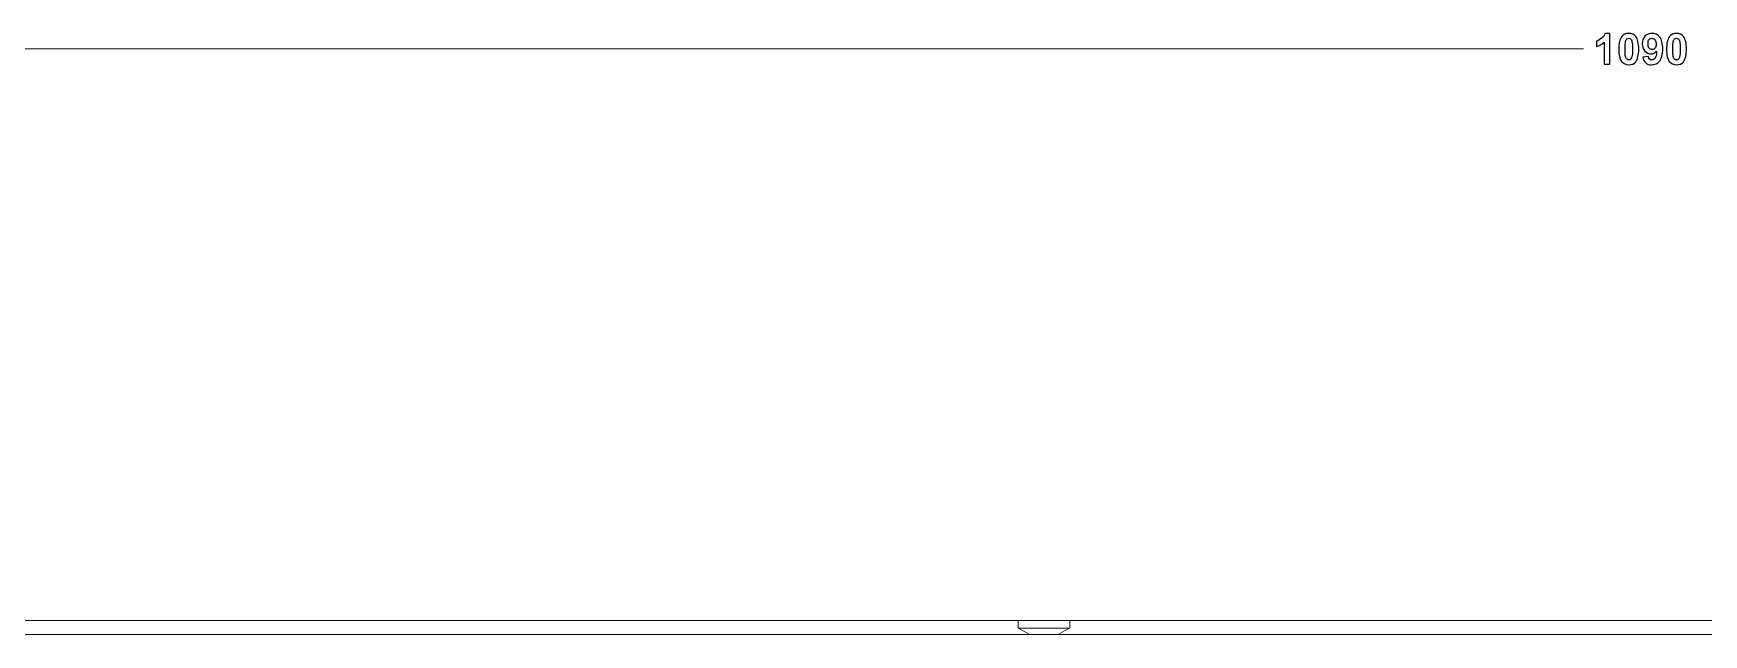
# Model space of a CAD drawing. Header units: centimetres. Extents: x -84 to 84, y -59 to 59.
# Drawn here: x -37.98 to -2.28, y 16.93 to 29.78 of the extents above; entities that cross this region are included whole.
import ezdxf

# ---------------------------------------------------------------- set-up
doc = ezdxf.new("R2010")
doc.units = ezdxf.units.CM
doc.header["$MEASUREMENT"] = 0
doc.layers.add('layer 1', color=7, linetype='Continuous')

msp = doc.modelspace()

# ---------------------------------------------------------------- linework, layer by layer
at = {"layer": 'layer 1', "color": 155}
for points, knots in [([(-4.27741, 29.12283), (-4.27741, 29.12283), (-4.40307, 29.12283), (-4.40307, 29.12283), (-4.40307, 29.12283), (-4.40307, 29.12283), (-4.40307, 29.59826), (-4.40307, 29.59826), (-4.40307, 29.59826), (-4.44893, 29.55515), (-4.50305, 29.5232), (-4.56542, 29.50256), (-4.56542, 29.50256), (-4.56542, 29.50256), (-4.56542, 29.61721), (-4.56542, 29.61721), (-4.56542, 29.61721), (-4.53255, 29.62791), (-4.49693, 29.64824), (-4.45856, 29.67836), (-4.45856, 29.67836), (-4.42004, 29.70832), (-4.39375, 29.74333), (-4.37938, 29.78323), (-4.37938, 29.78323), (-4.37938, 29.78323), (-4.27741, 29.78323), (-4.27741, 29.78323), (-4.27741, 29.78323), (-4.27741, 29.78323), (-4.27741, 29.12283), (-4.27741, 29.12283)], [0, 0, 0, 0, 0.11111111, 0.11111111, 0.11111111, 0.11111111, 0.22222222, 0.22222222, 0.22222222, 0.22222222, 0.33333333, 0.33333333, 0.33333333, 0.33333333, 0.44444444, 0.44444444, 0.44444444, 0.44444444, 0.55555556, 0.55555556, 0.55555556, 0.55555556, 0.66666667, 0.66666667, 0.66666667, 0.66666667, 0.77777778, 0.77777778, 0.77777778, 0.77777778, 1, 1, 1, 1]), ([(-3.87597, 29.78323), (-3.81238, 29.78323), (-3.7627, 29.76045), (-3.72677, 29.7149), (-3.72677, 29.7149), (-3.68412, 29.66109), (-3.66272, 29.57166), (-3.66272, 29.44691), (-3.66272, 29.44691), (-3.66272, 29.32233), (-3.68427, 29.23274), (-3.72723, 29.17832), (-3.72723, 29.17832), (-3.76285, 29.13338), (-3.81238, 29.11091), (-3.87597, 29.11091), (-3.87597, 29.11091), (-3.93987, 29.11091), (-3.99139, 29.13552), (-4.03052, 29.18474), (-4.03052, 29.18474), (-4.06966, 29.23397), (-4.08923, 29.32187), (-4.08923, 29.44814), (-4.08923, 29.44814), (-4.08923, 29.57211), (-4.06767, 29.66139), (-4.02472, 29.71581), (-4.02472, 29.71581), (-3.9891, 29.76076), (-3.93957, 29.78323), (-3.87597, 29.78323)], [0, 0, 0, 0, 0.11111111, 0.11111111, 0.11111111, 0.11111111, 0.22222222, 0.22222222, 0.22222222, 0.22222222, 0.33333333, 0.33333333, 0.33333333, 0.33333333, 0.44444444, 0.44444444, 0.44444444, 0.44444444, 0.55555556, 0.55555556, 0.55555556, 0.55555556, 0.66666667, 0.66666667, 0.66666667, 0.66666667, 0.77777778, 0.77777778, 0.77777778, 0.77777778, 1, 1, 1, 1]), ([(-3.87597, 29.67867), (-3.89095, 29.67867), (-3.90441, 29.67377), (-3.91603, 29.66399), (-3.91603, 29.66399), (-3.9278, 29.65436), (-3.93697, 29.63693), (-3.94339, 29.61171), (-3.94339, 29.61171), (-3.95195, 29.57915), (-3.95623, 29.52411), (-3.95623, 29.44691), (-3.95623, 29.44691), (-3.95623, 29.36956), (-3.95241, 29.31652), (-3.94476, 29.28762), (-3.94476, 29.28762), (-3.93712, 29.25873), (-3.92749, 29.23947), (-3.91587, 29.22984), (-3.91587, 29.22984), (-3.90425, 29.22021), (-3.89095, 29.21547), (-3.87597, 29.21547), (-3.87597, 29.21547), (-3.86099, 29.21547), (-3.84754, 29.22036), (-3.83577, 29.23014), (-3.83577, 29.23014), (-3.82415, 29.23978), (-3.81498, 29.2572), (-3.80856, 29.28243), (-3.80856, 29.28243), (-3.8, 29.31468), (-3.79572, 29.36956), (-3.79572, 29.44691), (-3.79572, 29.44691), (-3.79572, 29.52411), (-3.79954, 29.57716), (-3.80718, 29.60605), (-3.80718, 29.60605), (-3.81483, 29.63494), (-3.82446, 29.65436), (-3.83607, 29.66399), (-3.83607, 29.66399), (-3.84769, 29.67377), (-3.86099, 29.67867), (-3.87597, 29.67867)], [0, 0, 0, 0, 0.07692308, 0.07692308, 0.07692308, 0.07692308, 0.15384615, 0.15384615, 0.15384615, 0.15384615, 0.23076923, 0.23076923, 0.23076923, 0.23076923, 0.30769231, 0.30769231, 0.30769231, 0.30769231, 0.38461538, 0.38461538, 0.38461538, 0.38461538, 0.46153846, 0.46153846, 0.46153846, 0.46153846, 0.53846154, 0.53846154, 0.53846154, 0.53846154, 0.61538462, 0.61538462, 0.61538462, 0.61538462, 0.69230769, 0.69230769, 0.69230769, 0.69230769, 0.76923077, 0.76923077, 0.76923077, 0.76923077, 0.84615385, 0.84615385, 0.84615385, 0.84615385, 1, 1, 1, 1]), ([(-3.57451, 29.27539), (-3.57451, 29.27539), (-3.45252, 29.28885), (-3.45252, 29.28885), (-3.45252, 29.28885), (-3.44962, 29.26393), (-3.44182, 29.24543), (-3.42944, 29.23351), (-3.42944, 29.23351), (-3.41705, 29.22143), (-3.40054, 29.21547), (-3.38021, 29.21547), (-3.38021, 29.21547), (-3.35438, 29.21547), (-3.33252, 29.22755), (-3.31448, 29.25155), (-3.31448, 29.25155), (-3.29644, 29.27555), (-3.28497, 29.32538), (-3.27993, 29.40075), (-3.27993, 29.40075), (-3.31157, 29.36406), (-3.35101, 29.34571), (-3.39856, 29.34571), (-3.39856, 29.34571), (-3.45007, 29.34571), (-3.49471, 29.36559), (-3.53217, 29.40549), (-3.53217, 29.40549), (-3.56962, 29.44539), (-3.58827, 29.49721), (-3.58827, 29.56111), (-3.58827, 29.56111), (-3.58827, 29.62776), (-3.56855, 29.68142), (-3.52896, 29.72208), (-3.52896, 29.72208), (-3.48936, 29.7629), (-3.43891, 29.78323), (-3.37777, 29.78323), (-3.37777, 29.78323), (-3.31127, 29.78323), (-3.25654, 29.75739), (-3.21389, 29.70588), (-3.21389, 29.70588), (-3.17124, 29.65421), (-3.14984, 29.56936), (-3.14984, 29.45104), (-3.14984, 29.45104), (-3.14984, 29.33089), (-3.172, 29.24406), (-3.21634, 29.19086), (-3.21634, 29.19086), (-3.26067, 29.13751), (-3.31845, 29.11091), (-3.38969, 29.11091), (-3.38969, 29.11091), (-3.4409, 29.11091), (-3.48218, 29.12466), (-3.51382, 29.15218), (-3.51382, 29.15218), (-3.54531, 29.17954), (-3.56564, 29.22067), (-3.57451, 29.27539)], [0, 0, 0, 0, 0.05882353, 0.05882353, 0.05882353, 0.05882353, 0.11764706, 0.11764706, 0.11764706, 0.11764706, 0.17647059, 0.17647059, 0.17647059, 0.17647059, 0.23529412, 0.23529412, 0.23529412, 0.23529412, 0.29411765, 0.29411765, 0.29411765, 0.29411765, 0.35294118, 0.35294118, 0.35294118, 0.35294118, 0.41176471, 0.41176471, 0.41176471, 0.41176471, 0.47058824, 0.47058824, 0.47058824, 0.47058824, 0.52941176, 0.52941176, 0.52941176, 0.52941176, 0.58823529, 0.58823529, 0.58823529, 0.58823529, 0.64705882, 0.64705882, 0.64705882, 0.64705882, 0.70588235, 0.70588235, 0.70588235, 0.70588235, 0.76470588, 0.76470588, 0.76470588, 0.76470588, 0.82352941, 0.82352941, 0.82352941, 0.82352941, 0.88235294, 0.88235294, 0.88235294, 0.88235294, 1, 1, 1, 1]), ([(-3.29109, 29.55087), (-3.29109, 29.59138), (-3.30041, 29.62287), (-3.31906, 29.64519), (-3.31906, 29.64519), (-3.33756, 29.66751), (-3.35912, 29.67867), (-3.38358, 29.67867), (-3.38358, 29.67867), (-3.40681, 29.67867), (-3.42607, 29.66949), (-3.44136, 29.65115), (-3.44136, 29.65115), (-3.4568, 29.6328), (-3.46444, 29.60284), (-3.46444, 29.56126), (-3.46444, 29.56126), (-3.46444, 29.51892), (-3.45604, 29.48788), (-3.43937, 29.46801), (-3.43937, 29.46801), (-3.42271, 29.44829), (-3.40192, 29.43835), (-3.37685, 29.43835), (-3.37685, 29.43835), (-3.3527, 29.43835), (-3.33236, 29.44783), (-3.31585, 29.46694), (-3.31585, 29.46694), (-3.29934, 29.48605), (-3.29109, 29.51402), (-3.29109, 29.55087)], [0, 0, 0, 0, 0.11111111, 0.11111111, 0.11111111, 0.11111111, 0.22222222, 0.22222222, 0.22222222, 0.22222222, 0.33333333, 0.33333333, 0.33333333, 0.33333333, 0.44444444, 0.44444444, 0.44444444, 0.44444444, 0.55555556, 0.55555556, 0.55555556, 0.55555556, 0.66666667, 0.66666667, 0.66666667, 0.66666667, 0.77777778, 0.77777778, 0.77777778, 0.77777778, 1, 1, 1, 1]), ([(-2.85571, 29.78323), (-2.79212, 29.78323), (-2.74244, 29.76045), (-2.70651, 29.7149), (-2.70651, 29.7149), (-2.66386, 29.66109), (-2.64246, 29.57166), (-2.64246, 29.44691), (-2.64246, 29.44691), (-2.64246, 29.32233), (-2.66401, 29.23274), (-2.70697, 29.17832), (-2.70697, 29.17832), (-2.74259, 29.13338), (-2.79212, 29.11091), (-2.85571, 29.11091), (-2.85571, 29.11091), (-2.91961, 29.11091), (-2.97113, 29.13552), (-3.01026, 29.18474), (-3.01026, 29.18474), (-3.0494, 29.23397), (-3.06897, 29.32187), (-3.06897, 29.44814), (-3.06897, 29.44814), (-3.06897, 29.57211), (-3.04741, 29.66139), (-3.00446, 29.71581), (-3.00446, 29.71581), (-2.96884, 29.76076), (-2.91931, 29.78323), (-2.85571, 29.78323)], [0, 0, 0, 0, 0.11111111, 0.11111111, 0.11111111, 0.11111111, 0.22222222, 0.22222222, 0.22222222, 0.22222222, 0.33333333, 0.33333333, 0.33333333, 0.33333333, 0.44444444, 0.44444444, 0.44444444, 0.44444444, 0.55555556, 0.55555556, 0.55555556, 0.55555556, 0.66666667, 0.66666667, 0.66666667, 0.66666667, 0.77777778, 0.77777778, 0.77777778, 0.77777778, 1, 1, 1, 1]), ([(-2.85571, 29.67867), (-2.87069, 29.67867), (-2.88415, 29.67377), (-2.89577, 29.66399), (-2.89577, 29.66399), (-2.90754, 29.65436), (-2.91671, 29.63693), (-2.92313, 29.61171), (-2.92313, 29.61171), (-2.93169, 29.57915), (-2.93597, 29.52411), (-2.93597, 29.44691), (-2.93597, 29.44691), (-2.93597, 29.36956), (-2.93215, 29.31652), (-2.9245, 29.28762), (-2.9245, 29.28762), (-2.91686, 29.25873), (-2.90723, 29.23947), (-2.89561, 29.22984), (-2.89561, 29.22984), (-2.88399, 29.22021), (-2.87069, 29.21547), (-2.85571, 29.21547), (-2.85571, 29.21547), (-2.84073, 29.21547), (-2.82728, 29.22036), (-2.81551, 29.23014), (-2.81551, 29.23014), (-2.80389, 29.23978), (-2.79472, 29.2572), (-2.7883, 29.28243), (-2.7883, 29.28243), (-2.77974, 29.31468), (-2.77546, 29.36956), (-2.77546, 29.44691), (-2.77546, 29.44691), (-2.77546, 29.52411), (-2.77928, 29.57716), (-2.78692, 29.60605), (-2.78692, 29.60605), (-2.79457, 29.63494), (-2.8042, 29.65436), (-2.81581, 29.66399), (-2.81581, 29.66399), (-2.82743, 29.67377), (-2.84073, 29.67867), (-2.85571, 29.67867)], [0, 0, 0, 0, 0.07692308, 0.07692308, 0.07692308, 0.07692308, 0.15384615, 0.15384615, 0.15384615, 0.15384615, 0.23076923, 0.23076923, 0.23076923, 0.23076923, 0.30769231, 0.30769231, 0.30769231, 0.30769231, 0.38461538, 0.38461538, 0.38461538, 0.38461538, 0.46153846, 0.46153846, 0.46153846, 0.46153846, 0.53846154, 0.53846154, 0.53846154, 0.53846154, 0.61538462, 0.61538462, 0.61538462, 0.61538462, 0.69230769, 0.69230769, 0.69230769, 0.69230769, 0.76923077, 0.76923077, 0.76923077, 0.76923077, 0.84615385, 0.84615385, 0.84615385, 0.84615385, 1, 1, 1, 1])]:
    msp.add_open_spline(points, degree=3, knots=knots, dxfattribs=at)
at = {"layer": 'layer 1', "color": 155, "lineweight": 9}
msp.add_open_spline([(-57.37765, 29.45303), (-57.37765, 29.45303), (-4.84521, 29.45303), (-4.84521, 29.45303)], degree=3, dxfattribs=at)
at = {"layer": 'layer 1', "color": 254, "lineweight": 20}
msp.add_open_spline([(-57.22765, 17.22703), (-57.22765, 17.22703), (51.47238, 17.22703), (51.47238, 17.22703), (51.47238, 17.22703), (51.55488, 17.22703), (51.62236, 17.15954), (51.62236, 17.07704), (51.62236, 17.07704), (51.62236, 17.07704), (51.62236, 17.07702), (51.62236, 17.07702), (51.62236, 17.07702), (51.62236, 16.99452), (51.55488, 16.92703), (51.47238, 16.92703), (51.47238, 16.92703), (51.47238, 16.92703), (-57.22765, 16.92703), (-57.22765, 16.92703), (-57.22765, 16.92703), (-57.31015, 16.92703), (-57.37763, 16.99452), (-57.37763, 17.07702), (-57.37763, 17.07702), (-57.37763, 17.07702), (-57.37763, 17.07704), (-57.37763, 17.07704), (-57.37763, 17.07704), (-57.37763, 17.15954), (-57.31015, 17.22703), (-57.22765, 17.22703)], degree=3, knots=[0, 0, 0, 0, 0.11111111, 0.11111111, 0.11111111, 0.11111111, 0.22222222, 0.22222222, 0.22222222, 0.22222222, 0.33333333, 0.33333333, 0.33333333, 0.33333333, 0.44444444, 0.44444444, 0.44444444, 0.44444444, 0.55555556, 0.55555556, 0.55555556, 0.55555556, 0.66666667, 0.66666667, 0.66666667, 0.66666667, 0.77777778, 0.77777778, 0.77777778, 0.77777778, 1, 1, 1, 1], dxfattribs=at)
at = {"layer": 'layer 1', "color": 253, "lineweight": 20}
msp.add_open_spline([(-16.9277, 17.22703), (-16.9277, 17.22703), (-15.8277, 17.22703), (-15.8277, 17.22703), (-15.8277, 17.22703), (-15.8277, 17.22703), (-15.8277, 17.06703), (-15.8277, 17.06703), (-15.8277, 17.06703), (-15.8277, 17.06703), (-16.9277, 17.06703), (-16.9277, 17.06703), (-16.9277, 17.06703), (-16.9277, 17.06703), (-16.9277, 17.22703), (-16.9277, 17.22703)], degree=3, knots=[0, 0, 0, 0, 0.2, 0.2, 0.2, 0.2, 0.4, 0.4, 0.4, 0.4, 0.6, 0.6, 0.6, 0.6, 1, 1, 1, 1], dxfattribs=at)
at = {"layer": 'layer 1', "color": 250, "lineweight": 20}
for points in [[(-16.67771, 16.9261), (-16.67771, 16.9261), (-16.9277, 17.06694), (-16.9277, 17.06694)], [(-16.0777, 16.9261), (-16.0777, 16.9261), (-15.8277, 17.06827), (-15.8277, 17.06827)]]:
    msp.add_open_spline(points, degree=3, dxfattribs=at)

doc.saveas('drawing.dxf')
